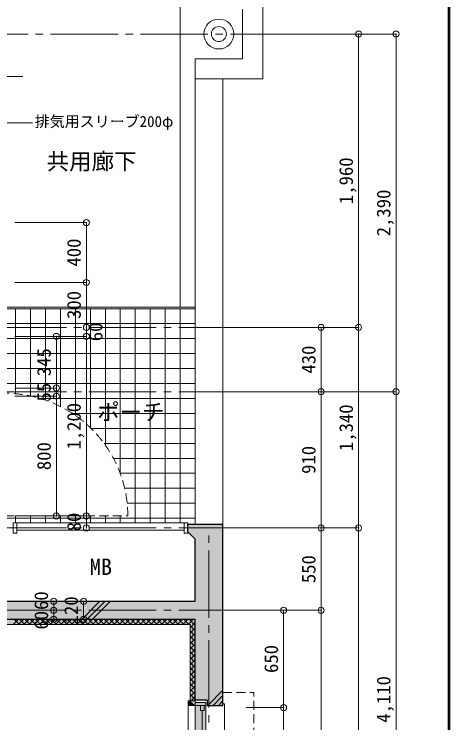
# Model space of a CAD drawing. Units: millimetres at full size, sheet at 1:50. Extents: x -9674 to 32603, y -6794 to 6791.
# Drawn here: x 6792 to 9699, y -483 to 4251 of the extents above; entities that cross this region are included whole.
import ezdxf
from ezdxf.enums import TextEntityAlignment as Align

# ---------------------------------------------------------------- set-up
doc = ezdxf.new("R2010")
doc.units = ezdxf.units.MM
doc.header["$LTSCALE"] = 50
doc.header["$PDMODE"] = 32
doc.header["$PDSIZE"] = 40
for name, pattern in [('CHAIN1', [8, 5, -1, 1, -1]), ('CHAIN2', [12, 9, -1, 1, -1]), ('DASHED1', [1.8, 1.2, -0.6])]:
    doc.linetypes.add(name, pattern=pattern)
for name, color, linetype, lineweight in [('0-0_図面枠', 7, 'Continuous', 9), ('1-0_芯', 7, 'CHAIN2', 9), ('1-1_躯体', 2, 'Continuous', 25), ('1-3_建具', 3, 'Continuous', 18), ('1-6_ﾊﾞﾙｺﾆｰ・階段', 4, 'Continuous', 9), ('1-7_その他', 7, 'DASHED1', 9), ('1-8_ハッチ', 4, 'Continuous', 9), ('1-A_文字', 7, 'Continuous', 9), ('1-B_寸法', 7, 'Continuous', 9)]:
    doc.layers.add(name, color=color, linetype=linetype, lineweight=lineweight)
for name, color, linetype in [('4-0', 1, 'Continuous'), ('4-1', 2, 'Continuous'), ('4-F', 4, 'Continuous')]:
    doc.layers.add(name, color=color, linetype=linetype)
doc.styles.add('ＭＳ ゴシック', font='')
doc.styles.get('ＭＳ ゴシック').set_extended_font_data('MS Gothic')

msp = doc.modelspace()

# ---------------------------------------------------------------- linework, layer by layer
at = {"layer": '0-0_図面枠'}
for p, q in [((9688.35, -6783.35), (9688.35, 6780.85)), ((9690.11, -6785.11), (9690.11, 6782.61)), ((9691.87, -6786.88), (9691.87, 6784.38)), ((9693.64, 6786.14), (9693.64, -6788.64)), ((9695.4, -6790.4), (9695.4, 6787.9)), ((9697.16, -6792.16), (9697.16, 6789.66))]:
    msp.add_line(p, q, dxfattribs=at)
msp.add_lwpolyline([(9698.92, -6793.93), (9698.92, 6791.43), (-9673.92, 6791.43)], dxfattribs=at)
at = {"layer": '1-0_芯'}
for p, q in [((-8565, 4118.53), (8340, 4118.53)), ((8340, 2158.53), (3895, 2158.53)), ((8340, 1728.53), (1845, 1728.53)), ((8340, 818.53), (1305, 818.53)), ((8090, -3981.47), (8090, 818.53)), ((8340, 268.53), (6675, 268.53))]:
    msp.add_line(p, q, dxfattribs=at)
at = {"layer": '1-1_躯体'}
for p, q in [((7950, 793.53), (7950, 843.53)), ((7950, 843.53), (8185, 843.53)), ((8185, -366.47), (8185, 843.53)), ((7950, 793.53), (8000, 743.53)), ((8000, 328.53), (8000, 743.53)), ((6735, 328.53), (8000, 328.53)), ((6615, 208.53), (8000, 208.53)), ((8000, -331.47), (8000, 208.53)), ((8080, -331.47), (8000, -331.47)), ((8080, -331.47), (8080, -366.47)), ((8080, -366.47), (8185, -366.47))]:
    msp.add_line(p, q, dxfattribs=at)
at = {"layer": '1-3_建具', "color": 7, "linetype": 'DASHED1', "lineweight": 9}
for p, q in [((6730, 898.53), (7550, 898.53)), ((8185, -281.47), (8390, -281.47)), ((8390, -1296.47), (8390, -281.47))]:
    msp.add_line(p, q, dxfattribs=at)
at = {"layer": '1-3_建具', "color": 7, "lineweight": 9}
for p, q in [((6810, 853.53), (6810, 783.53)), ((7925, 853.53), (6810, 853.53)), ((7925, 853.53), (7925, 783.53)), ((6810, 783.53), (6785, 783.53)), ((6810, 803.53), (7925, 803.53)), ((7925, 783.53), (7950, 783.53)), ((7953, -1296.47), (7953, -366.47)), ((8070, -346.47), (8000, -346.47)), ((8000, -366.47), (8070, -366.47)), ((8000, -381.47), (8000, -366.47)), ((8070, -346.47), (8070, -381.47)), ((8185, -356.47), (8195, -356.47)), ((8195, -1296.47), (8195, -356.47)), ((8000, -381.47), (8000, -1281.47)), ((8070, -381.47), (8070, -1281.47))]:
    msp.add_line(p, q, dxfattribs=at)
at = {"layer": '1-3_建具'}
for p, q in [((7953, -336.47), (7954.03, -336.47)), ((7953, -336.47), (7953, -366.47)), ((7953, -336.47), (8000, -336.47)), ((7953, -366.47), (8000, -366.47)), ((8000, -336.47), (8000, -366.47)), ((8035, -401.47), (8035, -366.47)), ((8059, -401.47), (8059, -366.47)), ((8059, -401.47), (8035, -401.47)), ((8047, -813.97), (8047, -401.47))]:
    msp.add_line(p, q, dxfattribs=at)
at = {"layer": '1-3_建具', "color": 7, "lineweight": 9}
for points in [[(6785, 783.53), (6785, 853.53), (6810, 853.53)], [(7950, 783.53), (7950, 853.53), (7925, 853.53)]]:
    msp.add_lwpolyline(points, dxfattribs=at)
at = {"layer": '1-3_建具', "color": 7, "linetype": 'DASHED1', "lineweight": 9}
msp.add_arc((6730, 898.53), 820, 0, 90, dxfattribs=at)
at = {"layer": '1-6_ﾊﾞﾙｺﾆｰ・階段'}
for p, q in [((7900, 4794.15), (7900, 2293.53)), ((6725, 2293.53), (8000, 2293.53)), ((6735, 2283.53), (8000, 2283.53)), ((6800, 1715.53), (6800, 2283.53)), ((6900, 1700.71), (6900, 2283.53)), ((7000, 1672.8), (7000, 2283.53)), ((7100, 1630.3), (7100, 2283.53)), ((7200, 1570.46), (7200, 2283.53)), ((7300, 1488.02), (7300, 2283.53)), ((7400, 1371.28), (7400, 2283.53)), ((7500, 1180.48), (7500, 2283.53)), ((7600, 853.53), (7600, 2283.53)), ((7700, 853.53), (7700, 2283.53)), ((7800, 853.53), (7800, 2283.53)), ((7900, 853.53), (7900, 2283.53)), ((6735, 2183.53), (8000, 2183.53)), ((6740, 2083.53), (8000, 2083.53)), ((6740, 1983.53), (8000, 1983.53)), ((6740, 1883.53), (8000, 1883.53)), ((6740, 1783.53), (8000, 1783.53)), ((6967.01, 1683.53), (8000, 1683.53)), ((7180.75, 1583.53), (8000, 1583.53)), ((7304.61, 1483.53), (8000, 1483.53)), ((7391.19, 1383.53), (8000, 1383.53)), ((7454, 1283.53), (8000, 1283.53)), ((7498.88, 1183.53), (8000, 1183.53)), ((7528.86, 1083.53), (8000, 1083.53)), ((7545.58, 983.53), (8000, 983.53)), ((6740, 883.53), (8000, 883.53)), ((6800, 853.53), (6800, 898.53)), ((6900, 853.53), (6900, 898.53)), ((7000, 853.53), (7000, 898.53)), ((7100, 853.53), (7100, 898.53)), ((7200, 853.53), (7200, 898.53)), ((7300, 853.53), (7300, 898.53)), ((7400, 853.53), (7400, 898.53)), ((7500, 853.53), (7500, 898.53))]:
    msp.add_line(p, q, dxfattribs=at)
at = {"layer": '1-6_ﾊﾞﾙｺﾆｰ・階段', "color": 7}
for p, q in [((8450, 3818.53), (8450, 4418.53)), ((8000, 3818.53), (8000, 3953.53)), ((8000, 843.53), (8000, 3818.53)), ((8000, 3818.53), (8450, 3818.53)), ((8185, 843.53), (8185, 3818.53))]:
    msp.add_line(p, q, dxfattribs=at)
msp.add_lwpolyline([(8000, 3953.53), (8315, 3953.53), (8315, 4283.53)], dxfattribs=at)
at = {"layer": '1-6_ﾊﾞﾙｺﾆｰ・階段'}
msp.add_circle((8157.5, 4118.53), 100, dxfattribs=at)
at = {"layer": '1-6_ﾊﾞﾙｺﾆｰ・階段', "color": 7}
msp.add_circle((8157.5, 4118.53), 50, dxfattribs=at)
at = {"layer": '1-7_その他', "linetype": 'CHAIN1'}
msp.add_line((6850, 3833.53), (6185, 3833.53), dxfattribs=at)
at = {"layer": '1-8_ハッチ'}
for p, q in [((7244.24, 208.53), (7364.24, 328.53)), ((7279.59, 208.53), (7399.59, 328.53)), ((7314.95, 208.53), (7434.95, 328.53)), ((6784.97, 173.53), (6819.97, 208.53)), ((6791.83, 208.53), (6826.83, 173.53)), ((6820.33, 173.53), (6855.33, 208.53)), ((6827.19, 208.53), (6862.19, 173.53)), ((6855.69, 173.53), (6890.69, 208.53)), ((6862.54, 208.53), (6897.54, 173.53)), ((6891.04, 173.53), (6926.04, 208.53)), ((6897.9, 208.53), (6932.9, 173.53)), ((6926.4, 173.53), (6961.4, 208.53)), ((6933.25, 208.53), (6968.25, 173.53)), ((6961.75, 173.53), (6996.75, 208.53)), ((6968.61, 208.53), (7003.61, 173.53)), ((6997.11, 173.53), (7032.11, 208.53)), ((7003.96, 208.53), (7038.96, 173.53)), ((7032.46, 173.53), (7067.46, 208.53)), ((7039.32, 208.53), (7074.32, 173.53)), ((7067.82, 173.53), (7102.82, 208.53)), ((7074.67, 208.53), (7109.67, 173.53)), ((7103.17, 173.53), (7138.17, 208.53)), ((7110.03, 208.53), (7145.03, 173.53)), ((7138.53, 173.53), (7173.53, 208.53)), ((7145.38, 208.53), (7180.38, 173.53)), ((7173.88, 173.53), (7208.88, 208.53)), ((7180.74, 208.53), (7215.74, 173.53)), ((7209.24, 173.53), (7244.24, 208.53)), ((7216.1, 208.53), (7251.1, 173.53)), ((7244.59, 173.53), (7279.59, 208.53)), ((7251.45, 208.53), (7286.45, 173.53)), ((7279.95, 173.53), (7314.95, 208.53)), ((7286.81, 208.53), (7321.81, 173.53)), ((7315.3, 173.53), (7350.3, 208.53)), ((7322.16, 208.53), (7357.16, 173.53)), ((7350.66, 173.53), (7385.66, 208.53)), ((7357.52, 208.53), (7392.52, 173.53)), ((7386.02, 173.53), (7421.02, 208.53)), ((7392.87, 208.53), (7427.87, 173.53)), ((7421.37, 173.53), (7456.37, 208.53)), ((7428.23, 208.53), (7463.23, 173.53)), ((7456.73, 173.53), (7491.73, 208.53)), ((7463.58, 208.53), (7498.58, 173.53)), ((7492.08, 173.53), (7527.08, 208.53)), ((7498.94, 208.53), (7533.94, 173.53)), ((7527.44, 173.53), (7562.44, 208.53)), ((7534.29, 208.53), (7569.29, 173.53)), ((7562.79, 173.53), (7597.79, 208.53)), ((7569.65, 208.53), (7604.65, 173.53)), ((7598.15, 173.53), (7633.15, 208.53)), ((7605, 208.53), (7640, 173.53)), ((7633.5, 173.53), (7668.5, 208.53)), ((7640.36, 208.53), (7675.36, 173.53)), ((7668.86, 173.53), (7703.86, 208.53)), ((7675.71, 208.53), (7710.71, 173.53)), ((7704.21, 173.53), (7739.21, 208.53)), ((7711.07, 208.53), (7746.07, 173.53)), ((7739.57, 173.53), (7774.57, 208.53)), ((7746.43, 208.53), (7781.43, 173.53)), ((7774.92, 173.53), (7809.92, 208.53)), ((7781.78, 208.53), (7816.78, 173.53)), ((7810.28, 173.53), (7845.28, 208.53)), ((7817.14, 208.53), (7852.14, 173.53)), ((7845.63, 173.53), (7880.63, 208.53)), ((7852.49, 208.53), (7887.49, 173.53)), ((7880.99, 173.53), (7915.99, 208.53)), ((7887.85, 208.53), (7922.85, 173.53)), ((7916.35, 173.53), (7951.35, 208.53)), ((7923.2, 208.53), (7958.2, 173.53)), ((7951.7, 173.53), (7986.7, 208.53)), ((7958.56, 208.53), (8000, 167.08)), ((7993.91, 208.53), (8000, 202.44)), ((6572.5, 173.53), (7965, 173.53)), ((7965, 151.47), (8000, 186.47)), ((7965, -336.47), (7965, 173.53)), ((7965, 166.73), (8000, 131.73)), ((7965, 116.11), (8000, 151.11)), ((7965, 131.37), (8000, 96.37)), ((7965, 80.76), (8000, 115.76)), ((7965, 96.02), (8000, 61.02)), ((7965, 45.4), (8000, 80.4)), ((7965, 60.66), (8000, 25.66)), ((7965, 10.05), (8000, 45.05)), ((7965, 25.31), (8000, -9.69)), ((7965, -25.31), (8000, 9.69)), ((7965, -10.05), (8000, -45.05)), ((7965, -60.66), (8000, -25.66)), ((7965, -45.4), (8000, -80.4)), ((7965, -96.02), (8000, -61.02)), ((7965, -80.76), (8000, -115.76)), ((7965, -131.37), (8000, -96.37)), ((7965, -116.11), (8000, -151.11)), ((7965, -166.73), (8000, -131.73)), ((7965, -151.47), (8000, -186.47)), ((7965, -202.08), (8000, -167.08)), ((7965, -186.83), (8000, -221.83)), ((7965, -237.44), (8000, -202.44)), ((7965, -222.18), (8000, -257.18)), ((7965, -272.79), (8000, -237.79)), ((7965, -257.54), (8000, -292.54)), ((7965, -308.15), (8000, -273.15)), ((8083.45, -366.47), (8185, -264.93)), ((7965, -292.89), (8000, -327.89)), ((7965, -328.25), (7973.23, -336.47)), ((7972.03, -336.47), (8000, -308.5)), ((8118.81, -366.47), (8185, -300.28)), ((8154.16, -366.47), (8185, -335.64))]:
    msp.add_line(p, q, dxfattribs=at)
at = {"layer": '1-A_文字'}
msp.add_lwpolyline([(6464.46, 3777.55), (6609.74, 3525.92), (6914.66, 3525.92)], dxfattribs=at)
at = {"layer": '1-B_寸法'}
for p, q in [((8340, 4118.53), (9340, 4118.53)), ((9090, 4118.53), (9090, 2158.53)), ((9340, 4118.53), (9340, 1728.53)), ((6796.61, 2858.53), (7273.46, 2858.53)), ((7273.46, 2458.53), (7273.46, 2858.53)), ((6796.61, 2458.53), (7273.46, 2458.53)), ((7273.46, 2158.53), (7273.46, 2458.53)), ((7273.46, 2098.53), (7273.46, 2158.53)), ((8340, 2158.53), (9090, 2158.53)), ((8840, 2158.53), (8840, 1728.53)), ((9090, 2158.53), (9090, 818.53)), ((6796.61, 2098.53), (7273.46, 2098.53)), ((7073.46, 1753.53), (7073.46, 2098.53)), ((7273.46, 898.53), (7273.46, 2098.53)), ((6796.61, 1753.53), (7073.46, 1753.53)), ((7073.46, 1698.53), (7073.46, 1753.53)), ((8340, 1728.53), (9340, 1728.53)), ((8840, 1728.53), (8840, 818.53)), ((9340, 1728.53), (9340, -2381.47)), ((6796.61, 1698.53), (7073.46, 1698.53)), ((7073.46, 898.53), (7073.46, 1698.53)), ((6796.61, 898.53), (7273.46, 898.53)), ((7273.46, 898.53), (7273.46, 818.53)), ((8340, 818.53), (9090, 818.53)), ((8840, 818.53), (8840, 268.53)), ((9090, 818.53), (9090, -2381.47)), ((7055.3, 328.53), (7055.3, 268.53)), ((7255.3, 328.53), (7255.3, 208.53)), ((7055.3, 268.53), (7055.3, 208.53)), ((8340, 268.53), (8840, 268.53)), ((8590, 268.53), (8590, -381.47)), ((8840, 268.53), (8840, -2381.47)), ((8340, -381.47), (8590, -381.47)), ((8590, -381.47), (8590, -1281.47))]:
    msp.add_line(p, q, dxfattribs=at)
at = {"layer": '1-B_寸法', "color": 3}
for p in [(9090, 4118.53), (9340, 4118.53), (7273.46, 2858.53), (7273.46, 2458.53), (7273.46, 2158.53), (8840, 2158.53), (9090, 2158.53), (7073.46, 2098.53), (7273.46, 2098.53), (7073.46, 1753.53), (7073.46, 1698.53), (8840, 1728.53), (9340, 1728.53), (7073.46, 898.53), (7273.46, 898.53), (7273.46, 818.53), (8840, 818.53), (9090, 818.53), (7055.3, 328.53), (7255.3, 328.53), (7055.3, 268.53), (8590, 268.53), (8840, 268.53), (7055.3, 208.53), (7255.3, 208.53), (8590, -381.47)]:
    msp.add_point(p, dxfattribs=at)
at = {"layer": '4-0'}
for points in [[(7950, 843.53), (7950, 793.53), (8000, 743.53)], [(8185, 843.53), (7950, 843.53), (8000, 743.53)], [(8185, 843.53), (8000, 743.53), (8000, -331.47)], [(8185, 843.53), (8000, -331.47), (8080, -331.47)], [(8080, -366.47), (8185, -366.47), (8185, 843.53)], [(8185, 843.53), (8080, -331.47), (8080, -366.47)], [(6735, 328.53), (6615.05, 208.53), (8000, 328.53), (8000, 208.53)]]:
    msp.add_solid(points, dxfattribs=at)
at = {"layer": '4-1'}
msp.add_solid([(8070, -1316.47), (8000, -1316.47), (8070, -346.47), (8000, -346.47)], dxfattribs=at)
at = {"layer": '4-F'}
for points in [[(8000, 208.53), (7965, 173.53), (6615, 208.58), (6572.5, 173.53)], [(8000, -366.47), (8000, 208.53), (7965, 173.53)], [(8000, -366.47), (7965, 173.53), (7965, -336.47)], [(7953, -336.47), (7953, -366.47), (8000, -366.47)], [(8000, -366.47), (7965, -336.47), (7953, -336.47)]]:
    msp.add_solid(points, dxfattribs=at)

# ---------------------------------------------------------------- texts
at = {"layer": '1-A_文字', "style": 'ＭＳ ゴシック'}
for s, height, p in [('排気用スリーブ200φ', 73.31, (6928.76, 3475.85)), ('共用廊下', 110, (7008.12, 3179.14)), ('ポーチ', 110, (7345.4, 1505.4)), ('MB', 110, (7295.51, 471.5))]:
    msp.add_text(s, height=height, dxfattribs=at).set_placement(p, align=Align.BOTTOM_LEFT)
at = {"layer": '1-B_寸法', "style": 'ＭＳ ゴシック'}
for s, p in [('1,960', (9080, 2982.28)), ('2,390', (9330, 2767.28)), ('400', (7263.46, 2564.78)), ('300', (7263.46, 2214.78)), ('60', (7408.46, 2066.03)), ('345', (7063.46, 1832.28)), ('430', (8830, 1849.78)), ('55', (7063.46, 1663.53)), ('1,200', (7263.46, 1342.28)), ('1,340', (9080, 1332.28)), ('800', (7063.46, 1204.78)), ('910', (8830, 1179.78)), ('80', (7263.46, 796.03)), ('550', (8830, 449.78)), ('60', (7045.3, 270.77)), ('120', (7245.3, 174.78)), ('60', (7045.3, 139.99)), ('650', (8580, -150.22)), ('4,110', (9330, -482.72))]:
    msp.add_text(s, height=91.64, rotation=90, dxfattribs=at).set_placement(p, align=Align.BOTTOM_LEFT)

doc.saveas('drawing.dxf')
